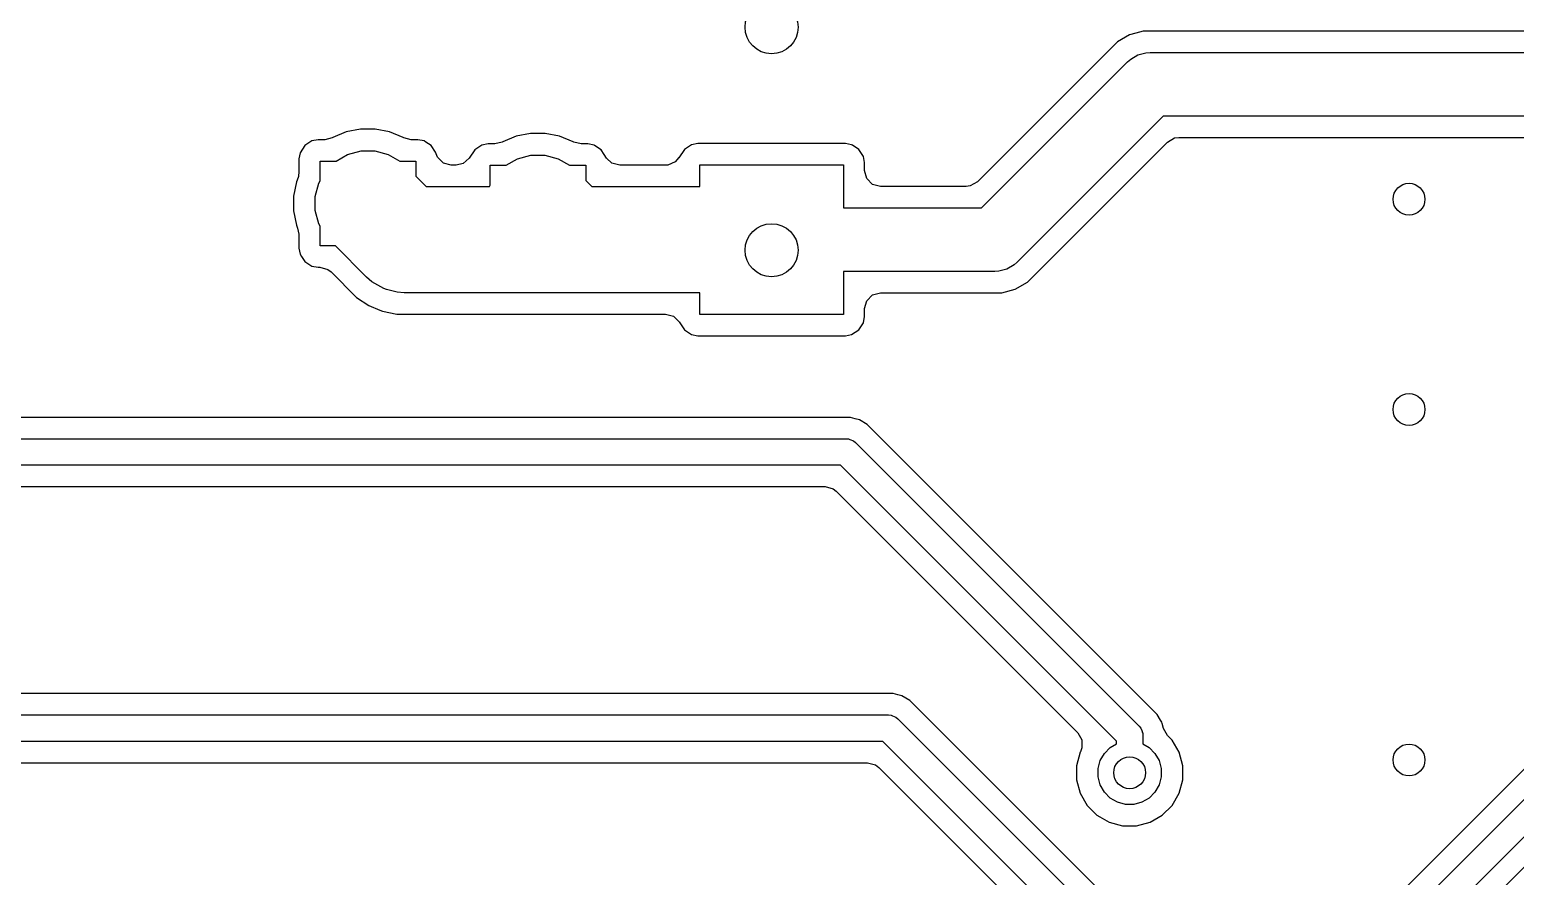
# Model space of a CAD drawing. Header units: inches. Extents: x 2.12 to 6.02, y -5.78 to -1.88.
# Drawn here: x 3.312 to 3.862, y -3.016 to -2.702 of the extents above; entities that cross this region are included whole.
import ezdxf

# ---------------------------------------------------------------- set-up
doc = ezdxf.new("R2010")
doc.units = ezdxf.units.IN
doc.header["$MEASUREMENT"] = 0
doc.layers.add('B.Cu', color=153, linetype='CONTINUOUS', true_color=0x4d7fc4)

msp = doc.modelspace()

# ---------------------------------------------------------------- linework, layer by layer
at = {"layer": 'B.Cu', "linetype": 'CONTINUOUS'}
for p, q in [((3.7216, -2.70296), (3.71926, -2.70359)), ((3.72428, -2.70224), (3.7216, -2.70296)), ((3.72946, -2.70224), (3.72428, -2.70224)), ((3.91887, -2.70224), (3.72946, -2.70224)), ((3.71477, -2.70618), (3.66285, -2.7581)), ((3.71926, -2.70359), (3.71477, -2.70618)), ((3.71926, -2.70359), (3.71926, -2.70359)), ((3.71926, -2.70359), (3.71926, -2.70359)), ((3.6644, -2.76772), (3.71852, -2.7136)), ((3.71852, -2.7136), (3.71968, -2.71258)), ((3.71968, -2.71258), (3.72235, -2.71104)), ((3.72235, -2.71104), (3.72533, -2.71024)), ((3.72533, -2.71024), (3.72687, -2.71014)), ((3.72687, -2.71014), (3.92456, -2.71014)), ((3.73176, -2.73376), (3.67764, -2.78788)), ((3.9314, -2.73376), (3.73176, -2.73376)), ((3.42394, -2.7417), (3.42375, -2.74181)), ((3.42896, -2.73962), (3.42394, -2.7417)), ((3.43429, -2.73856), (3.42896, -2.73962)), ((3.42896, -2.73962), (3.42896, -2.73962)), ((3.43972, -2.73856), (3.43429, -2.73856)), ((3.43429, -2.73856), (3.43429, -2.73856)), ((3.44505, -2.73962), (3.43972, -2.73856)), ((3.43972, -2.73856), (3.43972, -2.73856)), ((3.45007, -2.7417), (3.44505, -2.73962)), ((3.44505, -2.73962), (3.44505, -2.73962)), ((3.45027, -2.74181), (3.45007, -2.7417)), ((3.49196, -2.7412), (3.48694, -2.74328)), ((3.49728, -2.74014), (3.49196, -2.7412)), ((3.49196, -2.7412), (3.49196, -2.7412)), ((3.50272, -2.74014), (3.49728, -2.74014)), ((3.49728, -2.74014), (3.49728, -2.74014)), ((3.50804, -2.7412), (3.50272, -2.74014)), ((3.50272, -2.74014), (3.50272, -2.74014)), ((3.51306, -2.74328), (3.50804, -2.7412)), ((3.50804, -2.7412), (3.50804, -2.7412)), ((3.73594, -2.74185), (3.73746, -2.74165)), ((3.73746, -2.74165), (3.92911, -2.74165)), ((3.4136, -2.7447), (3.41186, -2.74731)), ((3.41621, -2.74296), (3.4136, -2.7447)), ((3.41851, -2.7425), (3.41621, -2.74296)), ((3.42098, -2.7425), (3.41851, -2.7425)), ((3.42375, -2.74181), (3.42098, -2.7425)), ((3.42947, -2.74796), (3.43444, -2.74663)), ((3.43444, -2.74663), (3.43958, -2.74663)), ((3.43958, -2.74663), (3.44454, -2.74796)), ((3.45303, -2.7425), (3.45027, -2.74181)), ((3.4555, -2.7425), (3.45303, -2.7425)), ((3.4578, -2.74296), (3.4555, -2.7425)), ((3.45842, -2.74337), (3.4578, -2.74296)), ((3.46042, -2.7447), (3.45842, -2.74337)), ((3.46202, -2.74711), (3.46042, -2.7447)), ((3.46216, -2.74731), (3.46202, -2.74711)), ((3.47659, -2.74628), (3.47454, -2.74934)), ((3.4792, -2.74453), (3.47659, -2.74628)), ((3.48151, -2.74407), (3.4792, -2.74453)), ((3.48397, -2.74407), (3.48151, -2.74407)), ((3.48674, -2.74338), (3.48397, -2.74407)), ((3.48694, -2.74328), (3.48674, -2.74338)), ((3.51326, -2.74338), (3.51306, -2.74328)), ((3.51603, -2.74407), (3.51326, -2.74338)), ((3.51849, -2.74407), (3.51603, -2.74407)), ((3.5208, -2.74453), (3.51849, -2.74407)), ((3.52095, -2.74464), (3.5208, -2.74453)), ((3.52341, -2.74628), (3.52095, -2.74464)), ((3.52458, -2.74803), (3.52341, -2.74628)), ((3.55435, -2.74608), (3.55228, -2.74917)), ((3.55696, -2.74434), (3.55435, -2.74608)), ((3.55926, -2.74388), (3.55696, -2.74434)), ((3.61397, -2.74388), (3.55926, -2.74388)), ((3.61627, -2.74434), (3.61397, -2.74388)), ((3.61656, -2.74453), (3.61627, -2.74434)), ((3.61888, -2.74608), (3.61656, -2.74453)), ((3.62018, -2.74803), (3.61888, -2.74608)), ((3.68139, -2.7953), (3.73331, -2.74337)), ((3.73331, -2.74337), (3.73594, -2.74185)), ((3.41186, -2.74731), (3.4114, -2.74962)), ((3.4114, -2.74962), (3.4114, -2.75474)), ((3.41929, -2.75779), (3.41929, -2.75039)), ((3.41929, -2.75039), (3.42525, -2.75039)), ((3.42525, -2.75039), (3.42947, -2.74796)), ((3.44454, -2.74796), (3.44876, -2.75039)), ((3.44876, -2.75039), (3.45472, -2.75039)), ((3.45472, -2.75039), (3.45472, -2.75602)), ((3.46233, -2.74772), (3.46216, -2.74731)), ((3.46282, -2.74902), (3.46233, -2.74772)), ((3.46496, -2.75116), (3.46282, -2.74902)), ((3.4679, -2.75195), (3.46496, -2.75116)), ((3.46967, -2.75195), (3.4679, -2.75195)), ((3.47226, -2.75134), (3.46967, -2.75195)), ((3.47454, -2.74934), (3.47226, -2.75134)), ((3.48228, -2.75937), (3.48228, -2.75197)), ((3.48228, -2.75197), (3.48824, -2.75197)), ((3.48824, -2.75197), (3.49247, -2.74953)), ((3.49247, -2.74953), (3.49743, -2.7482)), ((3.49743, -2.7482), (3.50257, -2.7482)), ((3.50257, -2.7482), (3.50753, -2.74953)), ((3.50753, -2.74953), (3.51176, -2.75197)), ((3.51176, -2.75197), (3.51772, -2.75197)), ((3.51772, -2.75197), (3.51772, -2.75759)), ((3.52546, -2.74934), (3.52458, -2.74803)), ((3.5274, -2.75116), (3.52546, -2.74934)), ((3.53033, -2.75195), (3.5274, -2.75116)), ((3.54733, -2.75195), (3.53033, -2.75195)), ((3.5481, -2.7519), (3.54733, -2.75195)), ((3.55091, -2.75074), (3.5481, -2.7519)), ((3.55217, -2.74909), (3.55091, -2.75074)), ((3.55228, -2.74917), (3.55217, -2.74909)), ((3.56004, -2.75984), (3.56004, -2.75177)), ((3.56004, -2.75177), (3.61319, -2.75177)), ((3.61319, -2.75177), (3.61319, -2.76772)), ((3.62062, -2.74869), (3.62018, -2.74803)), ((3.62108, -2.75099), (3.62062, -2.74869)), ((3.62108, -2.75396), (3.62108, -2.75099)), ((3.41049, -2.7581), (3.40943, -2.76343)), ((3.41113, -2.75654), (3.41049, -2.7581)), ((3.41124, -2.75608), (3.41113, -2.75654)), ((3.4114, -2.75474), (3.41123, -2.75559)), ((3.41123, -2.75559), (3.41124, -2.75608)), ((3.41882, -2.75861), (3.41929, -2.75779)), ((3.45472, -2.75602), (3.45855, -2.75984)), ((3.51772, -2.75759), (3.51996, -2.75984)), ((3.62187, -2.75689), (3.62108, -2.75396)), ((3.62402, -2.75904), (3.62187, -2.75689)), ((3.66285, -2.7581), (3.66022, -2.75962)), ((3.40943, -2.76343), (3.40943, -2.76382)), ((3.40943, -2.76382), (3.40943, -2.76886)), ((3.41749, -2.76357), (3.41882, -2.75861)), ((3.41749, -2.76871), (3.41749, -2.76357)), ((3.45855, -2.75984), (3.48201, -2.75984)), ((3.48201, -2.75984), (3.48228, -2.75937)), ((3.51996, -2.75984), (3.56004, -2.75984)), ((3.62695, -2.75982), (3.62402, -2.75904)), ((3.6587, -2.75982), (3.62695, -2.75982)), ((3.66022, -2.75962), (3.6587, -2.75982)), ((3.40943, -2.76886), (3.41049, -2.77419)), ((3.41882, -2.77367), (3.41749, -2.76871)), ((3.61319, -2.76772), (3.6644, -2.76772)), ((4.07599, -2.76534), (3.66612, -3.1752)), ((3.41049, -2.77419), (3.41095, -2.7753)), ((3.41929, -2.77449), (3.41882, -2.77367)), ((3.41929, -2.78189), (3.41929, -2.77449)), ((3.6729, -3.17959), (4.08038, -2.77211)), ((3.41095, -2.7753), (3.4114, -2.77755)), ((3.4114, -2.77755), (3.4114, -2.78267)), ((3.4114, -2.78267), (3.41186, -2.78497)), ((3.41186, -2.78497), (3.41243, -2.78584)), ((3.41243, -2.78584), (3.4136, -2.78758)), ((3.42492, -2.78189), (3.41929, -2.78189)), ((3.43647, -2.79345), (3.42492, -2.78189)), ((4.0859, -2.78051), (3.6813, -3.18511)), ((3.4136, -2.78758), (3.41621, -2.78933)), ((3.41621, -2.78933), (3.41851, -2.78978)), ((3.41851, -2.78978), (3.41922, -2.78978)), ((3.41922, -2.78978), (3.42215, -2.79057)), ((3.42215, -2.79057), (3.42337, -2.7915)), ((3.66929, -2.79134), (3.61319, -2.79134)), ((3.61319, -2.79134), (3.61319, -2.80728)), ((3.67083, -2.79124), (3.66929, -2.79134)), ((3.67381, -2.79044), (3.67083, -2.79124)), ((3.67648, -2.7889), (3.67381, -2.79044)), ((3.67764, -2.78788), (3.67648, -2.7889)), ((3.69091, -3.18666), (4.08745, -2.79012)), ((3.42337, -2.7915), (3.43281, -2.80095)), ((3.43841, -2.79514), (3.43647, -2.79345)), ((3.44286, -2.79771), (3.43841, -2.79514)), ((3.43841, -2.79514), (3.43841, -2.79514)), ((3.6769, -2.79789), (3.68139, -2.7953)), ((3.43281, -2.80095), (3.43733, -2.80397)), ((3.44391, -2.798), (3.44286, -2.79771)), ((3.44782, -2.79904), (3.44391, -2.798)), ((3.45039, -2.79921), (3.44782, -2.79904)), ((3.44782, -2.79904), (3.44782, -2.79904)), ((3.51181, -2.79921), (3.45039, -2.79921)), ((3.56004, -2.79921), (3.51181, -2.79921)), ((3.56004, -2.80728), (3.56004, -2.79921)), ((3.62108, -2.8051), (3.62187, -2.80217)), ((3.62187, -2.80217), (3.62402, -2.80002)), ((3.62402, -2.80002), (3.62695, -2.79923)), ((3.62695, -2.79923), (3.67189, -2.79923)), ((3.67189, -2.79923), (3.6769, -2.79789)), ((3.43733, -2.80397), (3.43733, -2.80397)), ((3.43733, -2.80397), (3.43733, -2.80397)), ((3.43733, -2.80397), (3.44135, -2.80563)), ((3.44135, -2.80563), (3.44235, -2.80605)), ((3.44235, -2.80605), (3.44768, -2.80711)), ((3.44768, -2.80711), (3.44768, -2.80711)), ((3.44768, -2.80711), (3.50909, -2.80711)), ((3.50909, -2.80711), (3.50909, -2.80711)), ((3.50909, -2.80711), (3.54733, -2.80711)), ((3.54733, -2.80711), (3.55027, -2.80789)), ((3.61319, -2.80728), (3.56004, -2.80728)), ((3.62108, -2.80806), (3.62108, -2.8051)), ((3.55027, -2.80789), (3.55227, -2.80989)), ((3.55227, -2.80989), (3.55228, -2.80988)), ((3.55228, -2.80988), (3.55233, -2.80995)), ((3.55233, -2.80995), (3.55242, -2.81004)), ((3.55242, -2.81004), (3.55249, -2.8102)), ((3.55249, -2.8102), (3.5526, -2.81036)), ((3.5526, -2.81036), (3.5526, -2.81036)), ((3.5526, -2.81036), (3.55435, -2.81297)), ((3.55435, -2.81297), (3.55696, -2.81472)), ((3.61627, -2.81472), (3.61888, -2.81297)), ((3.61888, -2.81297), (3.62062, -2.81036)), ((3.62062, -2.81036), (3.62108, -2.80806)), ((3.55696, -2.81472), (3.55926, -2.81518)), ((3.55926, -2.81518), (3.61397, -2.81518)), ((3.61397, -2.81518), (3.61627, -2.81472)), ((3.61586, -2.84545), (2.81443, -2.84545)), ((3.61761, -2.84592), (3.61586, -2.84545)), ((3.61586, -2.84545), (3.61586, -2.84545)), ((3.61912, -2.84633), (3.61761, -2.84592)), ((3.62204, -2.84801), (3.61912, -2.84633)), ((3.61912, -2.84633), (3.61912, -2.84633)), ((3.61912, -2.84633), (3.61912, -2.84633)), ((3.72955, -2.95552), (3.62204, -2.84801)), ((3.62204, -2.84801), (3.62204, -2.84801)), ((3.62204, -2.84801), (3.62204, -2.84801)), ((2.80873, -2.85335), (3.61417, -2.85335)), ((3.61417, -2.85335), (3.61513, -2.85344)), ((3.61513, -2.85344), (3.61513, -2.85344)), ((3.61513, -2.85344), (3.61565, -2.85366)), ((3.61565, -2.85366), (3.61691, -2.85418)), ((3.61691, -2.85418), (3.61691, -2.85418)), ((3.61691, -2.85418), (3.61765, -2.85479)), ((3.61765, -2.85479), (3.72277, -2.95991)), ((3.61213, -2.86319), (2.80669, -2.86319)), ((3.71437, -2.96542), (3.61213, -2.86319)), ((2.80501, -2.87108), (3.60644, -2.87108)), ((3.60644, -2.87108), (3.60937, -2.87187)), ((3.60937, -2.87187), (3.61058, -2.8728)), ((3.61058, -2.8728), (3.70009, -2.96231)), ((3.63161, -2.94781), (2.74982, -2.94781)), ((3.63336, -2.94828), (3.63161, -2.94781)), ((3.63161, -2.94781), (3.63161, -2.94781)), ((3.63487, -2.94869), (3.63336, -2.94828)), ((3.63779, -2.95038), (3.63487, -2.94869)), ((3.63487, -2.94869), (3.63487, -2.94869)), ((3.63487, -2.94869), (3.63487, -2.94869)), ((3.71301, -3.0256), (3.63779, -2.95038)), ((3.63779, -2.95038), (3.63779, -2.95038)), ((3.63779, -2.95038), (3.63779, -2.95038)), ((2.71661, -2.95571), (3.62992, -2.95571)), ((3.62992, -2.95571), (3.63088, -2.9558)), ((3.63088, -2.9558), (3.63088, -2.9558)), ((3.63088, -2.9558), (3.6314, -2.95602)), ((3.6314, -2.95602), (3.63266, -2.95654)), ((3.73078, -2.95765), (3.72955, -2.95552)), ((3.72955, -2.95552), (3.72955, -2.95552)), ((3.72955, -2.95552), (3.72955, -2.95552)), ((3.63266, -2.95654), (3.63266, -2.95654)), ((3.63266, -2.95654), (3.6334, -2.95715)), ((3.6334, -2.95715), (3.70624, -3.02998)), ((3.72277, -2.95991), (3.72338, -2.96065)), ((3.72338, -2.96065), (3.72338, -2.96065)), ((3.72338, -2.96065), (3.72375, -2.96153)), ((3.72375, -2.96153), (3.72407, -2.96231)), ((3.73123, -2.95844), (3.73078, -2.95765)), ((3.73137, -2.95894), (3.73123, -2.95844)), ((3.73185, -2.96075), (3.73137, -2.95894)), ((3.73337, -2.96338), (3.73185, -2.96075)), ((3.62788, -2.96555), (2.70676, -2.96555)), ((3.69783, -3.0355), (3.62788, -2.96555)), ((3.70009, -2.96231), (3.70161, -2.96494)), ((3.70161, -2.96494), (3.70161, -2.96798)), ((3.7121, -2.9678), (3.71437, -2.96649)), ((3.71437, -2.96649), (3.71437, -2.96542)), ((3.72407, -2.96231), (3.72412, -2.96243)), ((3.72412, -2.96243), (3.72421, -2.96339)), ((3.72421, -2.96339), (3.72421, -2.96649)), ((3.72421, -2.96649), (3.72648, -2.9678)), ((3.73506, -2.96507), (3.73337, -2.96338)), ((3.73765, -2.96956), (3.73506, -2.96507)), ((3.70093, -2.96956), (3.69959, -2.97457)), ((3.70103, -2.96939), (3.70093, -2.96956)), ((3.70093, -2.96956), (3.70093, -2.96956)), ((3.70161, -2.96798), (3.70103, -2.96939)), ((3.70758, -2.97562), (3.70838, -2.97265)), ((3.70838, -2.97265), (3.70992, -2.96998)), ((3.70992, -2.96998), (3.7121, -2.9678)), ((3.72648, -2.9678), (3.72866, -2.96998)), ((3.72866, -2.96998), (3.7302, -2.97265)), ((3.7302, -2.97265), (3.731, -2.97562)), ((3.739, -2.97457), (3.73765, -2.96956)), ((2.71246, -2.97344), (3.62218, -2.97344)), ((3.62218, -2.97344), (3.62512, -2.97423)), ((3.62512, -2.97423), (3.62633, -2.97516)), ((3.62633, -2.97516), (3.68822, -3.03705)), ((3.69959, -2.97457), (3.69959, -2.97457)), ((3.69959, -2.97457), (3.69959, -2.97976)), ((3.70758, -2.97871), (3.70758, -2.97562)), ((3.731, -2.97562), (3.731, -2.97871)), ((3.739, -2.97976), (3.739, -2.97457)), ((3.69959, -2.97976), (3.70093, -2.98477)), ((3.70838, -2.98169), (3.70758, -2.97871)), ((3.70992, -2.98436), (3.70838, -2.98169)), ((3.7302, -2.98169), (3.72866, -2.98436)), ((3.731, -2.97871), (3.7302, -2.98169)), ((3.73765, -2.98477), (3.739, -2.97976)), ((3.70093, -2.98477), (3.70093, -2.98477)), ((3.70093, -2.98477), (3.70352, -2.98926)), ((3.70352, -2.98926), (3.70352, -2.98926)), ((3.70352, -2.98926), (3.70352, -2.98926)), ((3.70352, -2.98926), (3.70719, -2.99293)), ((3.7121, -2.98654), (3.70992, -2.98436)), ((3.71477, -2.98808), (3.7121, -2.98654)), ((3.71775, -2.98888), (3.71477, -2.98808)), ((3.72083, -2.98888), (3.71775, -2.98888)), ((3.72381, -2.98808), (3.72083, -2.98888)), ((3.72648, -2.98654), (3.72381, -2.98808)), ((3.72866, -2.98436), (3.72648, -2.98654)), ((3.73139, -2.99293), (3.73506, -2.98926)), ((3.73506, -2.98926), (3.73765, -2.98477)), ((3.70719, -2.99293), (3.70719, -2.99293)), ((3.70719, -2.99293), (3.70719, -2.99293)), ((3.70719, -2.99293), (3.70827, -2.99356)), ((3.70827, -2.99356), (3.71169, -2.99553)), ((3.7269, -2.99553), (3.73139, -2.99293)), ((3.71169, -2.99553), (3.7167, -2.99687)), ((3.7167, -2.99687), (3.72189, -2.99687)), ((3.72189, -2.99687), (3.7269, -2.99553))]:
    msp.add_line(p, q, dxfattribs=at)
at = {"layer": 'B.Cu'}
for centre, radius in [((3.58661, -2.70079), 0.00984), ((3.82283, -2.76457), 0.00591), ((3.58661, -2.78346), 0.00984), ((3.82283, -2.84252), 0.00591), ((3.82283, -2.97244), 0.00591), ((3.71929, -2.97717), 0.00591)]:
    msp.add_circle(centre, radius, dxfattribs=at)

doc.saveas('drawing.dxf')
